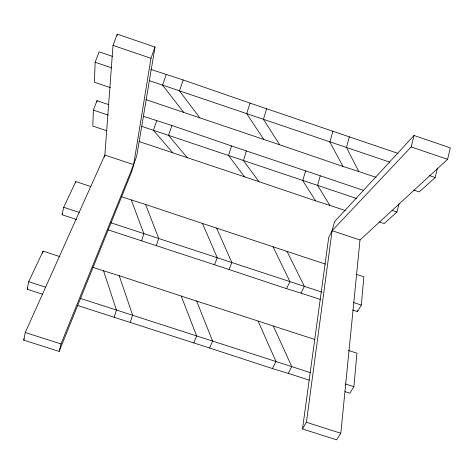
<?xml version="1.0" encoding="UTF-8"?>
<svg xmlns="http://www.w3.org/2000/svg" width="474" height="474" viewBox="0 0 474 474"><rect width="100%" height="100%" fill="white"/><g stroke="black" fill="none" stroke-linecap="round" stroke-linejoin="round"><path stroke-width="0.71" d="M108.771 104.647L96.951 100.666L93.402 110.128L92.821 126.054L106.851 130.753M112.397 56.341L99.119 51.826L95.138 62.26L94.415 82.251L110.46 87.672M96.886 102.147L96.951 100.666M59.132 351.412L131.624 171.955L133.656 164.632L104.861 155.045L25.276 332.529L23.7 340.119L59.132 351.412L61.01 343.934L133.656 164.632L136.79 155.733L155.016 47.05L117.256 34.158L113.025 45.386L104.861 155.045L104.363 157.066M117.137 35.633L117.256 34.158M344.948 391.631L349.853 393.213L353.9 386.671L356.94 353.177L348.514 350.44M352.65 310.055L357.538 311.661L361.306 305.066L363.872 276.804L356.193 274.262M357.538 311.661L357.674 310.209M340.812 433.26L360.009 239.998L447.598 159.323L450.3 147.864L414.039 135.481L334.543 221.708L332.096 230.702L306.411 422.281L302.483 428.97L336.599 439.842L340.812 433.26L306.411 422.281M302.483 428.97L328.719 237.474L332.096 230.702L411.171 146.922L414.039 135.481M133.656 164.632L150.963 58.302L155.016 47.05M42.63 294.224L27.19 289.253L28.695 281.716L43.081 251.137L59.961 256.63M42.654 253.187L43.081 251.137M76.729 219.557L62.064 214.752L63.706 207.298L75.799 181.589L90.534 186.46M75.49 182.934L75.799 181.589M413.666 190.044L419.223 191.923L435.173 177.531L437.378 168.306M379.289 221.921L384.159 223.55L396.928 212.032L398.99 203.779M349.356 136.862L346.447 147.455L358.8 171.517L376.16 177.383M320.276 175.807L317.58 185.393L329.863 205.378L345.179 210.503M332.896 131.268L329.851 142.087L342.992 166.433L358.8 171.517M305.564 170.853L302.744 180.647L315.66 200.858L329.863 205.378M114.228 317.296L116.426 310.032L103.563 270.802L93.011 267.372M141.661 240.857L143.883 233.635L131.233 199.91L121.409 196.663M266.678 108.765L263.42 119.306L279.737 144.825L342.992 166.433M246.397 150.951L243.423 160.496L258.881 181.625L315.66 200.858M150.839 69.405L183.189 79.952L250.029 103.107L246.699 113.636L263.822 139.451L279.737 144.825M143.539 116.343L171.89 125.48L231.531 145.951L228.498 155.484L244.602 176.849M130.214 322.444L132.596 315.068L119.211 275.708L103.563 270.802M156.29 245.651L158.672 238.315L145.583 204.472L131.233 199.91M171.89 125.48L168.507 135.345L187.206 157.641M183.189 79.952L179.439 90.836L199.809 117.836L263.822 139.451M156.752 120.787L153.428 130.285L172.791 152.818M166.214 74.631L162.529 85.101L183.716 112.403L199.809 117.836M214.515 264.753L217.264 257.743L202.469 223.455L145.583 204.472M193.813 342.933L196.645 335.924L181.222 296.054L119.211 275.708M108.149 229.866L228.995 269.499L231.851 262.537L216.636 228.136M77.73 305.534L209.627 348.029L212.583 341.067L196.657 301.067M23.7 340.119L24.304 338.768M27.19 289.253L27.812 287.919M62.064 214.752L62.681 213.43M228.995 269.499L286.527 288.666L289.916 281.609L273.018 246.77M286.527 288.666L300.99 293.11L304.361 286.355L287.048 251.41M209.627 348.029L272.414 368.559L275.998 361.532L258.069 321.034M272.414 368.559L288.192 373.346L291.765 366.621L273.344 325.999M25.276 332.529L61.01 343.934M28.695 281.716L45.54 287.155M80.633 298.478L310.618 372.706M345.522 383.97L353.9 386.671M288.192 373.346L309.214 380.118M181.222 296.054L314.789 339.479M300.99 293.11L320.537 299.521M63.706 207.298L79.176 212.376M110.827 222.774L321.935 292.132M353.574 302.525L361.306 305.066M202.469 223.455L325.46 264.107M332.096 230.702L360.009 239.998M93.402 110.128L108.06 115.052M141.566 126.297L356.555 198.482M392.057 210.397L396.928 212.032M139.119 141.548L258.881 181.625M231.531 145.951L363.653 190.4M95.138 62.26L111.811 67.912M149.328 80.627L389.764 162.138M429.586 175.641L435.173 177.531M146.045 99.682L183.716 112.403M113.025 45.386L150.963 58.302M411.171 146.922L447.598 159.323M250.029 103.107L398.059 153.41"/></g></svg>
